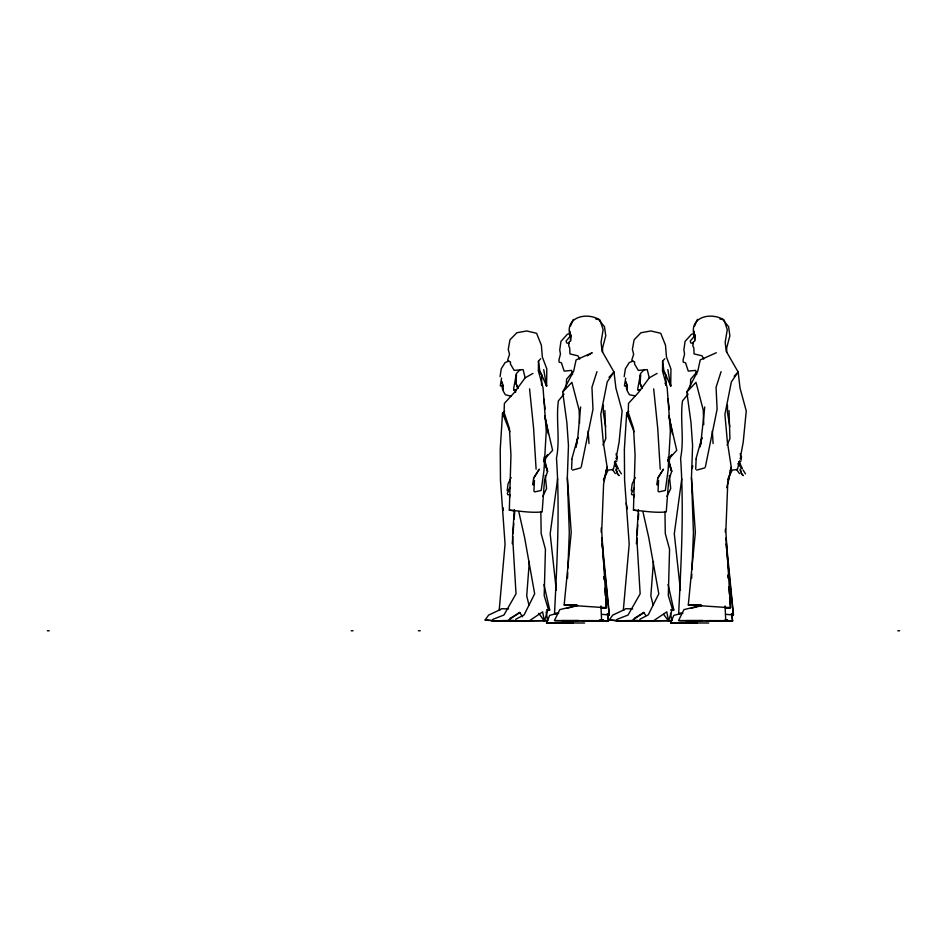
<?xml version="1.0" encoding="UTF-8"?>
<svg xmlns="http://www.w3.org/2000/svg" width="947" height="947" viewBox="0 0 947 947"><rect width="100%" height="100%" fill="white"/><g stroke="black" fill="none" stroke-linecap="round" stroke-linejoin="round"><path stroke-width="1.42" d="M603.346 405.15L603.346 412.478L605.642 426.635M727.474 405.15L727.474 412.478L729.77 426.635M540.69 358.724L538.464 361.138L538.405 371.058L543.045 387.82L546.241 431.122L543.992 470.292L541.258 490.049M664.818 358.724L662.592 361.138L662.533 371.058L667.173 387.82L670.369 431.122L668.12 470.292L665.386 490.049M601.203 532.261L601.286 527.846M725.331 532.261L725.39 529.314M500.075 376.669L501.235 368.821L505.082 362.594L508.989 360.973M624.203 376.669L625.363 368.821L629.21 362.594L633.117 360.973M515.606 392.354L515.653 390.223L513.759 389.892L513.641 388.684L516.423 373.52L520.14 369.555M514.588 510.883L509.332 510.125L510.954 455.187L509.415 428.47L504.076 412.359L504.396 403.386L514.458 392.366L525.147 377.841L532.936 373.414M638.716 510.883L633.46 510.125L635.082 455.187L633.543 428.47L628.204 412.359L628.524 403.386L638.586 392.366L649.275 377.841L657.064 373.414M533.907 491.28L534.451 480.389M658.047 491.28L658.579 480.389M567.904 568.034L569.301 532.664L567.336 477.738L568.46 445.563L566.862 422.504L562.696 392.046L573.681 371.07L576.084 359.931L592.195 352.746L587.377 355.8M691.973 569.514L693.429 532.664L691.464 477.738L692.588 445.563L690.99 422.504L686.824 392.046L697.809 371.07L700.212 359.931L716.323 352.746M567.502 578.357L567.738 572.462M691.63 578.357L691.807 573.929M566.259 386.4L566.566 379.226L572.284 372.502M690.387 386.4L690.694 379.226L696.412 372.502M558.694 613.348L554.528 613.573C557.025 561.82 560.008 509.924 556.469 458.147C560.269 439.088 555.853 419.722 558.363 400.901L564.01 394.094M682.823 613.348L678.656 613.573C681.153 561.82 684.136 509.924 680.597 458.147C684.397 439.088 679.982 419.722 682.491 400.901L688.138 394.094M581.233 466.966L592.976 409.305L591.946 387.287L596.953 371.65M705.361 466.966L717.104 409.305L716.074 387.287L721.081 371.65M514.304 509.545L512.576 536.369L516.02 593.816L503.911 615.041L493.02 619.291L492.168 621.185L507.166 621.185L519.524 612.366L522.59 616.769M638.432 509.545L636.704 536.369L640.148 593.816L628.039 615.041L617.148 619.291L616.296 621.185L631.294 621.185L643.652 612.366L645.949 615.668M726.775 487.658L731.273 467.214L727.391 442.012L724.917 414.407L731.368 381.878L738.139 372.029L726.219 351.266L725.177 342.222L727.272 329.663L724.064 319.968C710.925 311.599 688.256 316.949 694.34 336.244L690.233 341.062L690.754 342.932L693.251 343.489L693.464 341.749L692.79 345.738L693.808 347.916L694.092 353.929L702.058 355.812L703.739 359.079M512.256 543.732L512.801 536.499M513.025 533.599L513.807 523.478M514.138 519.134L514.683 511.901M529.337 561.464L526.721 595.841L528.959 605.062M636.384 543.732L636.822 537.943M637.047 535.043L637.816 524.922M638.266 519.134L638.704 513.345M653.466 561.464L650.849 595.841L653.087 605.062M580.618 406.95L577.788 437.561L576.084 447.043M704.746 406.95L700.697 444.332M509.533 497.613L509.746 495.364M633.661 497.613L633.874 495.364M501.567 378.066L500.3 385.784L502.49 386.506L503.165 390.957L505.331 394.733L511.25 396.284M625.695 378.066L624.428 385.784L626.618 386.506L627.293 390.957L629.459 394.733L635.023 395.893M579.611 359.079L577.93 355.812L569.964 353.929L569.68 347.916L568.662 345.738L569.336 341.749L569.123 343.489L566.626 342.932L566.105 341.062L570.212 336.244C564.128 316.949 586.797 311.599 599.936 319.968L603.144 329.663L601.049 342.222L602.091 351.266L614.011 372.029L607.24 381.878L600.789 414.407L603.263 442.012L607.145 467.214L603.594 484.095L601.724 531.137L606.411 607.749L564.175 604.944L571.23 532.439L567.336 477.738M731.273 467.214L727.722 484.095L725.852 531.137L730.539 607.749L688.303 604.944L695.358 532.439L691.464 477.738M572 459.342L571.574 469.191M696.128 459.342L695.702 469.191M541.566 385.169L541.731 374.988L538.429 370.241M665.694 385.169L665.859 374.988L662.557 370.241M534.226 482.591L533.421 484.828M658.354 482.591L657.549 484.828M557.641 478.815L550.171 533.777L556.303 590.336M681.769 478.815L674.3 533.777L680.431 590.336M508.882 490.889L509.214 488.747M616.876 454.134L619.089 442.178L622.132 410.962L615.905 388.092L614.011 372.029L609.004 377.332M741.004 454.134L743.217 442.178L746.26 410.962L740.033 388.092L738.139 372.029L734.126 376.279M575.942 446.948L577.788 437.561L571.822 458.964M700.07 446.948L701.916 437.561L695.95 458.964M615.361 461.023L613.455 468.943M739.489 461.023L737.583 468.943M545.07 460.952L546.04 456.667M669.198 460.952L670.168 456.667M533.563 478.223L539.317 469.156L533.646 478.223L532.652 484.651M657.692 478.223L663.445 469.156L657.774 478.223L656.78 484.651M603.831 480.709L607.145 467.214M692.115 468.469L692.849 465.96M538.713 613.325L544.442 621.043L548.195 608.85L544.182 595.485L545.436 549.272L541.151 533.504L540.844 511.723M663.658 614.425L668.57 621.043L672.323 608.85L668.31 595.485L669.565 549.272L665.279 533.504L664.972 511.723M570.567 325.91L573.29 319.411M694.696 325.91L697.418 319.411M584.607 623.008L546.49 622.889L549.651 615.396L556.434 613.609M708.735 623.008L670.618 622.889L673.779 615.396L680.562 613.609M602.943 445.09L605.796 438.603L604.908 410.584M727.071 445.09L729.924 438.603L729.036 410.584M507.225 493.707L510.09 487.883M631.353 493.707L634.218 487.883M511.12 477.572L507.994 484.059L507.166 490.889M635.248 477.572L632.134 484.059L631.294 490.889M542.809 496.346L546.585 488.605L545.2 475.489M666.937 496.346L670.713 488.605L669.328 475.489M603.44 479.656L607.702 471.014M727.568 479.656L731.83 471.014M665.007 383.582L666.179 381.357M523.88 621.149L496.169 621.114L485.136 620.001L488.628 615.088L500.158 609.69M648.008 621.149L620.297 621.114L609.276 620.001L612.756 615.088L624.286 609.69M544.276 459.165L547.626 454.536M668.416 459.165L671.754 454.536M543.637 460.041L552.61 450.37L545.034 417.591M667.765 460.041L676.738 450.37L669.162 417.591M644.268 369.555L640.551 373.52L637.769 388.684L637.887 389.892L639.912 390.294L637.958 389.904M562.696 392.046L571.881 382.316L579.126 410.098L579.576 423.131M686.824 392.046L696.009 382.316L703.254 410.098L703.751 424.576M504.656 411.377L502.526 413.105L500.229 449.505L500.466 480.224L505.059 544.146L499.211 610.069L501.78 608.708L508.539 608.933M628.784 411.377L626.654 413.105L624.357 449.505L624.594 480.224L629.199 544.146L623.339 610.069L625.908 608.708L632.667 608.933M616.746 461.39L615.183 461.461M740.874 461.39L739.311 461.461M510.042 618.355L519.95 612.721M634.17 618.355L644.078 612.721M572.556 470.114L580.665 467.901M696.684 470.114L704.793 467.901M566.969 608.305L577.658 605.571M691.097 608.305L701.786 605.571M576.877 605.464L559.831 609.619L554.374 620.652L601.617 620.687L600.943 606.021M701.005 605.464L683.959 609.619L678.502 620.652L725.745 620.687L725.071 606.021M534.641 491.895L540.713 490.605M658.769 491.895L664.841 490.605M570.307 333.77L567.454 334.161L560.932 341.429L559.748 349.94L560.446 354.048L558.919 360.109L559.168 362.204L561.393 362.748L564.152 371.106L571.597 370.395L572.544 374.503M694.435 333.77L691.582 334.161L685.06 341.429L683.876 349.94L684.574 354.048L683.047 360.109L683.296 362.204L685.521 362.748L688.28 371.106L695.725 370.395L696.672 374.503M554.528 613.573L557.096 613.265M678.656 613.573L681.224 613.265M601.096 607.915L606.364 607.429L605.607 598.634M725.224 607.915L730.492 607.429L729.604 597.166M605.902 470.245L612.437 469.712M730.03 470.245L736.565 469.712M547.65 620.628L512.658 620.924L547.65 620.628L546.147 611.94M671.778 620.628L636.786 620.924L671.778 620.628L670.535 613.384M546.49 622.889L573.136 623.079M670.618 622.889L697.264 623.079M513.901 620.427L495.577 620.759M638.029 620.427L619.705 620.759M599.321 620.013L603.464 619.859L600.422 620.901L555.392 620.605M724.834 619.954L727.592 619.859L724.55 620.901L679.52 620.605M602.292 621.043L608.4 620.901L607.595 613.715M726.42 621.043L732.528 620.901L731.865 613.751M607.737 613.751L608.53 620.912L583.577 621.031M564.175 604.944L577.066 605.062M688.303 604.944L701.194 605.062M600.434 621.031L608.4 620.901M724.562 621.031L732.528 620.901L731.723 613.715M608.53 620.912L583.151 621.031M561.571 620.605L578.451 620.474M685.699 620.605L702.579 620.474M509.332 510.125C520.187 511.049 531.007 513.085 542.134 511.901L544.478 480.685L547.567 471.357L544.3 461.142M633.46 510.125C644.315 511.049 655.135 513.085 666.262 511.901L668.606 480.685L671.707 471.357L667.931 459.78M583.849 620.64L601.617 620.687M707.977 620.64L725.745 620.687M485.136 620.001L492.795 620.51M609.276 620.001L616.923 620.51M707.279 621.031L732.658 620.912L707.705 621.031M47.35 630.773L49.22 630.773M351.195 630.773L353.053 630.773M418.385 630.773L420.255 630.773M897.78 630.773L899.65 630.773M673.814 609.975L670.997 609.975L673.814 609.975L668.097 584.536M549.686 609.975L546.869 609.975L549.686 609.975L543.969 584.536M700.697 605.062L690.576 604.884L700.768 605.535M576.569 605.062L566.448 604.884L576.64 605.535M725.532 607.56L730.539 607.749M601.404 607.56L606.411 607.749M726.432 614.366L733.345 615.005L726.834 552.622M602.304 614.366L609.217 615.005L602.706 552.622M631.791 494.677L634.537 494.997M507.663 494.677L510.409 494.997M719.957 319.103L722.786 319.518L728.622 326.762L729.877 335.759L726.68 347.94L726.716 352.177M595.829 319.103L598.646 319.518L604.494 326.762L605.749 335.759L602.552 347.94L602.588 352.177M513.759 389.892L515.653 390.223M731.439 614.011L733.511 614.994L725.911 538.062M607.311 614.011L609.383 614.994L601.783 538.062M731.333 613.893L733.345 615.005M607.205 613.893L609.217 615.005M742.105 468.729L737.808 463.651M615.266 465.865L617.977 468.729M740.933 473.192L742.874 475.453M616.805 473.192L618.746 475.453M741.679 473.488L743.206 475.583M617.551 473.488L619.078 475.583M736.411 469.227L739.465 473.618M612.283 469.227L615.337 473.618M740.021 458.159L741.241 460.076M615.893 458.159L617.113 460.076M743.04 469.972L745.502 473.879M618.912 469.972L621.374 473.879M616.355 465.9L614.425 462.775L617.823 468.682M629.554 418.065L626.654 413.105L634.052 431.773M505.426 418.065L502.526 413.105L509.924 431.773M739.986 470.103L741.276 472.328L740.246 468.872M615.858 470.103L617.148 472.328L616.118 468.872M742.022 467.96L739.299 461.911L739.536 464.539L739.299 461.71M617.894 467.96L615.171 461.911L615.408 464.539L615.171 461.71M740.163 453.767L741.584 457.022M616.035 453.767L617.456 457.022M668.049 460.787L671.707 471.357L668.12 457.283M543.921 460.787L547.567 471.357L543.98 457.283M740.436 455.448L741.383 458.585M616.308 455.448L617.255 458.585M625.742 381.298L627.222 386.352L626.227 382.28M501.614 381.298L503.094 386.352L502.099 382.28M669.683 381.925L670.713 386.139L670.938 368.892L666.463 356.995L665.504 345.229L660.734 333.308L650.885 330.953L640.953 332.752L634.123 339.772L632.383 349.36L633.661 354.308L631.921 359.635L632.194 361.209L634.597 361.908L634.608 364.133L638.325 370.395L647.251 369.614L649.275 377.841M545.555 381.925L546.585 386.139L546.81 368.892L542.335 356.995L541.376 345.229L536.606 333.308L526.757 330.953L516.825 332.752L509.995 339.772L508.255 349.36L509.533 354.308L507.793 359.635L508.066 361.209L510.469 361.908L510.48 364.133L514.197 370.395L523.123 369.614L525.147 377.841M642.895 511.546L648.719 537.446L658.792 593.816L648.245 614.887L640.089 619.149L639.355 621.043L653.158 621.043L666.759 611.869L668.57 621.043M518.767 511.546L524.591 537.446L534.664 593.816L524.117 614.887L515.961 619.149L515.227 621.043L529.03 621.043L542.619 611.869L544.442 621.043M626.156 503.248L627.281 508.87M502.869 507.462L503.425 510.267M669.032 415.721L672.429 433.927M544.904 415.721L548.301 433.927M667.848 369.59L670.713 386.139L663.847 370.419L662.592 361.138M543.72 369.59L546.585 386.139L539.719 370.419L538.464 361.138M667.99 399.042L669.28 409.092M543.862 399.042L545.152 409.092M725.935 543.921L726.385 548.277M601.807 543.921L602.256 548.277M653.69 388.886L657.715 428.21L660.237 469.203M529.562 388.886L533.587 428.21L536.109 469.203M727.71 575.184L727.959 578.12M728.717 586.915L729.356 594.243M603.713 576.652L603.961 579.588M604.719 588.371L605.358 595.71M712.286 430.921L713.103 443.575M588.158 430.921L588.975 443.575M502.49 386.506L502.407 389.028L503.188 389.773L502.123 385.713L502.49 386.506M626.618 386.506L626.535 389.028L627.316 389.773L626.251 385.713L626.618 386.506M516.423 374.799L516.079 383.594L517.938 388.448L515.713 382.505L516.423 374.799M640.551 374.799L640.208 383.594L642.066 388.448L639.841 382.505L640.551 374.799M570.887 336.007L570.508 341.157L570.591 334.327L570.887 336.007M695.015 336.007L694.648 341.157L694.719 334.327L695.015 336.007M694.34 336.244L693.784 331.154L694.34 336.244M570.212 336.244L569.656 331.154L570.212 336.244"/></g></svg>
